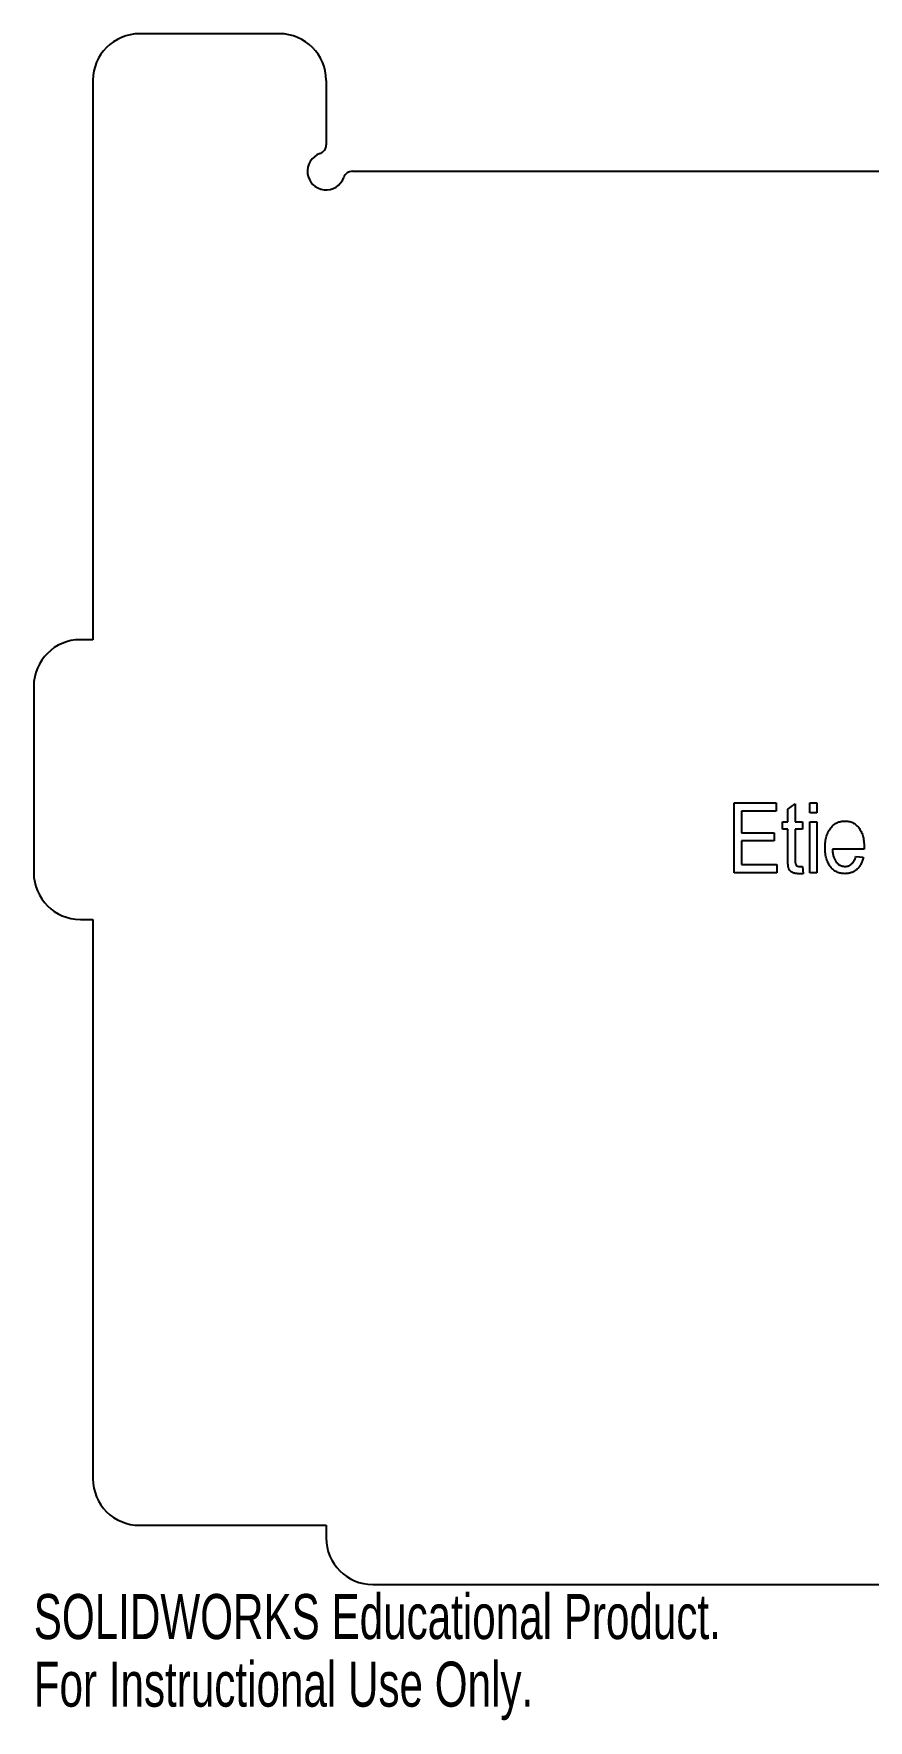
# Model space of a CAD drawing. Header units: millimetres. Extents: x -188 to 188, y -101 to 80.
# Drawn here: x -188 to -98.5, y -100.9 to 80 of the extents above; entities that cross this region are included whole.
import ezdxf

# ---------------------------------------------------------------- set-up
doc = ezdxf.new("R2010")
doc.units = ezdxf.units.MM
doc.styles.add('SLDTEXTSTYLE0', font='TXT', dxfattribs={"width": 0.7})

msp = doc.modelspace()

# ---------------------------------------------------------------- linework, layer by layer
at = {"color": 7, "linetype": 'Continuous', "lineweight": 25}
for p, q in [((-161.66, 80), (-176.66, 80)), ((-181.66, 75), (-181.66, 15)), ((-156.66, 75), (-156.66, 68.08)), ((-153.83, 65.25), (-94.49, 65.25)), ((-181.66, 15), (-183.01, 15)), ((-188.01, 10), (-188.01, -10)), ((-112.9, -10), (-112.9, -2.5)), ((-112.9, -2.5), (-108.42, -2.5)), ((-108.42, -3.38), (-112.12, -3.38)), ((-112.12, -3.38), (-112.12, -5.71)), ((-108.42, -2.5), (-108.42, -3.38)), ((-107.15, -3.18), (-106.37, -2.6)), ((-107.15, -4.55), (-107.15, -3.18)), ((-106.37, -2.6), (-106.37, -4.55)), ((-104.81, -3.57), (-104.81, -2.5)), ((-104.81, -2.5), (-104.03, -2.5)), ((-104.03, -3.57), (-104.81, -3.57)), ((-104.03, -2.5), (-104.03, -3.57)), ((-107.74, -5.32), (-107.74, -4.55)), ((-107.74, -4.55), (-107.15, -4.55)), ((-107.15, -5.32), (-107.74, -5.32)), ((-107.15, -8.44), (-107.15, -5.32)), ((-106.37, -4.55), (-105.59, -4.55)), ((-105.59, -5.32), (-106.37, -5.32)), ((-106.37, -5.32), (-106.37, -8.55)), ((-105.59, -4.55), (-105.59, -5.32)), ((-104.81, -10), (-104.81, -4.55)), ((-104.81, -4.55), (-104.03, -4.55)), ((-104.03, -4.55), (-104.03, -10)), ((-112.12, -5.71), (-108.61, -5.71)), ((-108.61, -6.59), (-112.12, -6.59)), ((-112.12, -6.59), (-112.12, -9.12)), ((-108.61, -5.71), (-108.61, -6.59)), ((-98.96, -7.23), (-98.97, -7.47)), ((-98.97, -7.47), (-102.38, -7.47)), ((-99.85, -8.25), (-99.07, -8.34)), ((-108.32, -10), (-112.9, -10)), ((-112.12, -9.12), (-108.32, -9.12)), ((-108.32, -9.12), (-108.32, -10)), ((-105.49, -10.1), (-106.07, -10.1)), ((-105.93, -9.32), (-105.59, -9.32)), ((-105.59, -9.32), (-105.49, -10.1)), ((-104.03, -10), (-104.81, -10)), ((-183.01, -15), (-181.66, -15)), ((-181.66, -15), (-181.66, -75)), ((-176.66, -80), (-156.66, -80)), ((-156.66, -80), (-156.66, -81.35)), ((-151.66, -86.35), (-96.66, -86.35))]:
    msp.add_line(p, q, dxfattribs=at)
for centre, radius, start, end in [((-176.66, 75), 5, 90, 180), ((-161.66, 75), 5, 0, 90), ((-156.66, 65.25), 2, 109.4712, 340.5288), ((-157.66, 68.08), 1, 289.4712, 0), ((-153.83, 64.25), 1, 90, 160.5288), ((-183.01, 10), 5, 90, 180), ((-183.01, -10), 5, 180, 270), ((-176.66, -75), 5, 180, 270), ((-151.66, -81.35), 5, 180, 270)]:
    msp.add_arc(centre, radius, start, end, dxfattribs=at)
for points, knots in [([(-103.16, -7.32), (-103.16, -7.21), (-103.15, -6.98), (-103.12, -6.67), (-103.08, -6.37), (-103.01, -6.09), (-102.93, -5.83), (-102.82, -5.59), (-102.7, -5.38), (-102.56, -5.18), (-102.4, -5.01), (-102.24, -4.86), (-102.06, -4.73), (-101.87, -4.63), (-101.67, -4.55), (-101.47, -4.49), (-101.25, -4.46), (-101.1, -4.45), (-101.03, -4.45)], [0, 0, 0, 0, 0.084514, 0.164397, 0.239575, 0.310424, 0.377514, 0.441638, 0.503055, 0.562996, 0.620921, 0.676452, 0.730182, 0.783428, 0.835913, 0.88941, 0.943848, 1, 1, 1, 1]), ([(-101.03, -4.45), (-100.95, -4.45), (-100.81, -4.45), (-100.6, -4.49), (-100.4, -4.54), (-100.21, -4.62), (-100.03, -4.72), (-99.86, -4.85), (-99.7, -4.99), (-99.55, -5.16), (-99.41, -5.35), (-99.29, -5.56), (-99.19, -5.79), (-99.11, -6.04), (-99.04, -6.31), (-99, -6.6), (-98.97, -6.91), (-98.97, -7.12), (-98.96, -7.23)], [0, 0, 0, 0, 0.05571, 0.109694, 0.162658, 0.215196, 0.268175, 0.32202, 0.377796, 0.436048, 0.496318, 0.558287, 0.622502, 0.689912, 0.760814, 0.835862, 0.91572, 1, 1, 1, 1]), ([(-106.07, -10.1), (-106.14, -10.1), (-106.26, -10.09), (-106.43, -10.06), (-106.59, -10.02), (-106.72, -9.95), (-106.84, -9.86), (-106.93, -9.76), (-107.01, -9.64), (-107.06, -9.54), (-107.08, -9.44), (-107.1, -9.34), (-107.12, -9.23), (-107.13, -9.11), (-107.14, -8.96), (-107.14, -8.8), (-107.15, -8.63), (-107.15, -8.5), (-107.15, -8.44)], [0, 0, 0, 0, 0.082978, 0.158466, 0.227964, 0.292396, 0.353441, 0.412531, 0.471462, 0.531841, 0.565997, 0.606892, 0.654804, 0.709656, 0.771661, 0.840124, 0.916455, 1, 1, 1, 1]), ([(-106.37, -8.55), (-106.37, -8.62), (-106.37, -8.75), (-106.36, -8.91), (-106.34, -9.04), (-106.31, -9.1), (-106.3, -9.13)], [0, 0, 0, 0, 0.349051, 0.631075, 0.845143, 1, 1, 1, 1]), ([(-101.03, -10.1), (-101.11, -10.1), (-101.26, -10.09), (-101.48, -10.06), (-101.7, -10), (-101.89, -9.92), (-102.08, -9.82), (-102.26, -9.7), (-102.42, -9.55), (-102.58, -9.38), (-102.71, -9.19), (-102.83, -8.98), (-102.93, -8.75), (-103.02, -8.5), (-103.08, -8.24), (-103.12, -7.95), (-103.15, -7.64), (-103.16, -7.43), (-103.16, -7.32)], [0, 0, 0, 0, 0.058734, 0.115345, 0.170494, 0.224181, 0.278063, 0.332137, 0.387914, 0.445297, 0.504439, 0.565292, 0.628705, 0.694986, 0.764829, 0.838697, 0.916978, 1, 1, 1, 1]), ([(-102.38, -7.47), (-102.37, -7.54), (-102.36, -7.69), (-102.34, -7.89), (-102.3, -8.09), (-102.25, -8.27), (-102.19, -8.44), (-102.13, -8.59), (-102.05, -8.73), (-101.96, -8.85), (-101.86, -8.96), (-101.76, -9.06), (-101.65, -9.14), (-101.53, -9.2), (-101.42, -9.26), (-101.29, -9.29), (-101.16, -9.31), (-101.07, -9.32), (-101.03, -9.32)], [0, 0, 0, 0, 0.087615, 0.170302, 0.248233, 0.321396, 0.390473, 0.456094, 0.518813, 0.578779, 0.636426, 0.691492, 0.744156, 0.795371, 0.845741, 0.896295, 0.947255, 1, 1, 1, 1]), ([(-101.03, -9.32), (-100.96, -9.32), (-100.83, -9.31), (-100.64, -9.26), (-100.46, -9.17), (-100.3, -9.05), (-100.16, -8.9), (-100.04, -8.71), (-99.93, -8.49), (-99.87, -8.33), (-99.85, -8.25)], [0, 0, 0, 0, 0.118665, 0.231916, 0.342835, 0.456337, 0.575618, 0.704131, 0.845043, 1, 1, 1, 1]), ([(-99.07, -8.34), (-99.08, -8.41), (-99.12, -8.55), (-99.18, -8.75), (-99.25, -8.93), (-99.34, -9.11), (-99.43, -9.26), (-99.53, -9.41), (-99.64, -9.54), (-99.77, -9.66), (-99.9, -9.76), (-100.04, -9.85), (-100.19, -9.93), (-100.34, -9.99), (-100.5, -10.04), (-100.67, -10.07), (-100.85, -10.09), (-100.97, -10.1), (-101.03, -10.1)], [0, 0, 0, 0, 0.0751741, 0.1473105, 0.2160446, 0.281929, 0.3451374, 0.4065198, 0.4664265, 0.5254375, 0.5833276, 0.640593, 0.6982152, 0.7555755, 0.8140407, 0.8738961, 0.9360548, 1, 1, 1, 1]), ([(-106.3, -9.13), (-106.28, -9.16), (-106.25, -9.22), (-106.16, -9.28), (-106.05, -9.31), (-105.97, -9.32), (-105.93, -9.32)], [0, 0, 0, 0, 0.23382, 0.463567, 0.713334, 1, 1, 1, 1])]:
    msp.add_open_spline(points, degree=3, knots=knots, dxfattribs=at)

# ---------------------------------------------------------------- texts
at = {"color": 7, "linetype": 'Continuous', "char_height": 4.8336, "attachment_point": 1, "style": 'SLDTEXTSTYLE0'}
for s, insert in [('SOLIDWORKS Educational Product.', (-188.01, -87.37)), ('For Instructional Use Only.', (-188.01, -94.62))]:
    msp.add_mtext(s, dxfattribs=dict(at, insert=insert))

doc.saveas('drawing.dxf')
